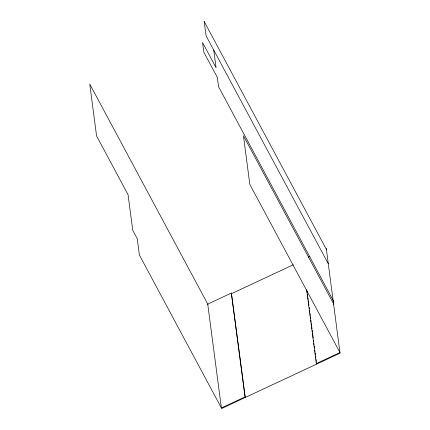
<?xml version="1.0" encoding="UTF-8"?>
<svg xmlns="http://www.w3.org/2000/svg" width="430" height="430" viewBox="0 0 430 430"><rect width="100%" height="100%" fill="white"/><g stroke="black" fill="none" stroke-linecap="round" stroke-linejoin="round"><path stroke-width="0.64" d="M231.361 293.061L207.738 304.101L221.391 407.962L245.009 396.922L231.361 293.061L245.293 397.46L245.009 396.922M308.138 257.167L309.955 256.312M231.646 293.599L293.303 264.772M316.448 362.78L316.625 364.108L316.335 363.576L339.958 352.53L326.305 248.669L326.596 249.206L326.698 249.98L204.207 21.538M328.289 263.74L206.088 35.83L204.202 21.5M208.029 304.639L89.757 84.065L96.578 135.966L128.065 194.693L132.752 230.356L137.24 238.72L139.379 255.017L221.676 408.5L340.243 353.068L249.846 184.481L243.439 135.724L333.836 304.311L333.384 300.855L218.564 86.72L217.338 77.389L203.82 52.18L202.551 42.505L216.064 67.714L213.758 50.138M306.998 290.873L307.262 292.873M307.439 294.201L307.703 296.2M307.875 297.533L308.138 299.527M308.315 300.86L308.487 302.193M308.665 303.526L308.928 305.52M309.186 307.52L309.363 308.853M309.536 310.18L309.799 312.18M309.976 313.513L310.24 315.507M310.412 316.84L310.675 318.84M310.852 320.167L311.11 322.167M311.288 323.5L311.551 325.494M311.723 326.827L311.987 328.821M312.164 330.154L312.427 332.154M312.599 333.487L313.212 338.147M313.475 340.141L313.647 341.474M313.911 343.473L314.088 344.801M314.26 346.134L314.523 348.133M314.787 350.127L314.964 351.46M315.136 352.793L315.4 354.788M315.577 356.121L315.835 358.12M316.012 359.448L316.276 361.447M306.628 289.675L316.335 363.576"/></g></svg>
